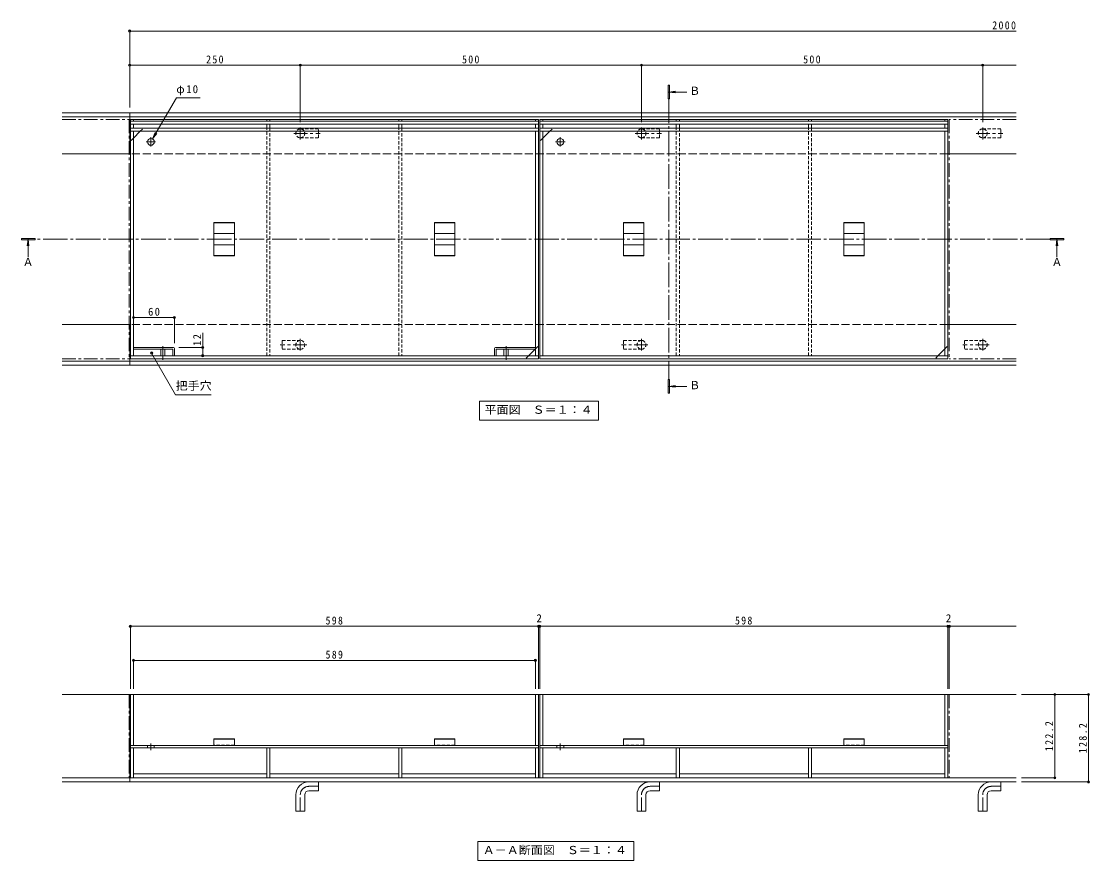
# Model space of a CAD drawing. Units: millimetres, scale not verified. Extents: x -1310 to 1549, y -1090 to 1067.
# Drawn here: x -1310 to 256, y -689 to 541 of the extents above; entities that cross this region are included whole.
import ezdxf
from ezdxf.enums import TextEntityAlignment as Align

# ---------------------------------------------------------------- set-up
doc = ezdxf.new("R2010")
doc.units = ezdxf.units.MM
doc.header["$LTSCALE"] = 4
doc.header["$PDMODE"] = 32
doc.header["$PDSIZE"] = 3.2
for name, pattern in [('CHAIN1', [8, 5, -1, 1, -1]), ('CHAIN2', [12, 9, -1, 1, -1]), ('DASHED1', [1.8, 1.2, -0.6]), ('DASHED3', [4, 3, -1])]:
    doc.linetypes.add(name, pattern=pattern)
for name, color, linetype, lineweight in [('4-0', 4, 'Continuous', 9), ('4-1', 2, 'Continuous', 9), ('4-2', 7, 'Continuous', 9), ('4-4', 7, 'Continuous', 9), ('4-5', 7, 'Continuous', 9), ('4-9', 5, 'Continuous', 5), ('4-A', 4, 'DASHED1', 9)]:
    doc.layers.add(name, color=color, linetype=linetype, lineweight=lineweight)
doc.styles.add('ＭＳ ゴシック', font='')
doc.styles.get('ＭＳ ゴシック').set_extended_font_data('MS Gothic')

msp = doc.modelspace()

# ---------------------------------------------------------------- linework, layer by layer
at = {"layer": '4-0'}
for p, q in [((-360.089, 447.765), (-362.089, 447.765)), ((-360.089, 427.765), (-360.089, 447.765)), ((-361.089, 437.531), (-351.174, 436.226)), ((-1309.78, 221.004), (-1289.78, 221.004)), ((-1300.014, 222.004), (-1301.319, 212.089)), ((-1289.78, 221.004), (-1289.78, 223.004)), ((197.986, 221.004), (217.986, 221.004)), ((207.752, 222.004), (206.447, 212.089)), ((217.986, 221.004), (217.986, 223.004)), ((-360.089, 16.243), (-362.089, 16.243)), ((-360.089, -3.757), (-360.089, 16.243)), ((-361.089, 6.009), (-351.174, 4.703))]:
    msp.add_line(p, q, dxfattribs=at)
at = {"layer": '4-0', "color": 7, "linetype": 'CHAIN2'}
for p, q in [((-361.089, 427.765), (-361.089, 16.243)), ((197.986, 222.004), (-1289.78, 222.004))]:
    msp.add_line(p, q, dxfattribs=at)
at = {"layer": '4-0'}
for points in [[(-362.089, 447.765), (-362.089, 427.765), (-360.089, 427.765)], [(-334.713, 437.531), (-361.089, 437.531), (-351.174, 438.837)], [(-1289.78, 223.004), (-1309.78, 223.004), (-1309.78, 221.004)], [(-1300.014, 195.629), (-1300.014, 222.004), (-1298.708, 212.089)], [(217.986, 223.004), (197.986, 223.004), (197.986, 221.004)], [(207.752, 195.629), (207.752, 222.004), (209.058, 212.089)], [(-362.089, 16.243), (-362.089, -3.757), (-360.089, -3.757)], [(-334.713, 6.009), (-361.089, 6.009), (-351.174, 7.314)]]:
    msp.add_lwpolyline(points, dxfattribs=at)
for points in [[(-362.089, 447.765), (-360.089, 447.765), (-362.089, 427.765), (-360.089, 427.765)], [(-1289.78, 223.004), (-1289.78, 221.004), (-1309.78, 223.004), (-1309.78, 221.004)], [(217.986, 223.004), (217.986, 221.004), (197.986, 223.004), (197.986, 221.004)], [(-362.089, 16.243), (-360.089, 16.243), (-362.089, -3.757), (-360.089, -3.757)]]:
    msp.add_solid(points, dxfattribs=at)
at = {"layer": '4-1'}
for p, q in [((147.986, 407.004), (-1250.014, 407.004)), ((147.986, 401.004), (-1250.014, 401.004)), ((-1151.014, 347.004), (-1151.014, 407.004)), ((-1150.014, 347.004), (-1250.014, 347.004)), ((147.986, 347.004), (47.986, 347.004)), ((-1150.014, 97.004), (-1250.014, 97.004)), ((-1151.014, 37.004), (-1151.014, 97.004)), ((147.986, 97.004), (47.986, 97.004)), ((147.986, 43.004), (-1250.014, 43.004)), ((147.986, 37.004), (-1250.014, 37.004)), ((-1250.014, -445.512), (147.986, -445.512)), ((-1151.014, -445.512), (-1151.014, -573.712)), ((-1250.014, -567.712), (147.986, -567.712)), ((-1250.014, -573.712), (147.986, -573.712))]:
    msp.add_line(p, q, dxfattribs=at)
at = {"layer": '4-1', "linetype": 'DASHED3'}
for p, q in [((47.986, 347.004), (-1150.014, 347.004)), ((47.986, 97.004), (-1150.014, 97.004))]:
    msp.add_line(p, q, dxfattribs=at)
at = {"layer": '4-2', "color": 3, "linetype": 'CHAIN1'}
for p, q in [((-1250.013, 397.504), (-1152.014, 397.504)), ((-1152.014, 397.504), (-1152.014, 46.504)), ((147.986, 397.504), (49.986, 397.504)), ((49.986, 397.504), (49.986, 46.504)), ((-1102.514, 65.105), (-1102.514, 44.494)), ((-599.514, 65.105), (-599.514, 44.494)), ((-1250.013, 46.504), (-1152.014, 46.504)), ((147.986, 46.504), (49.986, 46.504)), ((-1152.014, -445.512), (-1250.014, -445.512)), ((49.986, -445.512), (147.986, -445.512))]:
    msp.add_line(p, q, dxfattribs=at)
at = {"layer": '4-2', "color": 2}
for p, q in [((-552.014, 397.504), (-1150.014, 397.504)), ((47.986, 397.504), (-550.014, 397.504))]:
    msp.add_line(p, q, dxfattribs=at)
at = {"layer": '4-2'}
for p, q in [((-1150.014, 397.504), (-1150.014, 46.504)), ((-552.014, 395.004), (-1150.014, 395.004)), ((-950.014, 397.504), (-945.514, 397.504)), ((-950.014, 395.004), (-950.014, 397.504)), ((-945.514, 395.004), (-945.514, 397.504)), ((-752.013, 395.004), (-752.013, 397.504)), ((-552.014, 46.504), (-552.014, 397.504)), ((-550.014, 397.504), (-550.014, 46.504)), ((47.986, 395.004), (-550.014, 395.004)), ((-350.014, 397.504), (-345.514, 397.504)), ((-350.014, 395.004), (-350.014, 397.504)), ((-345.514, 395.004), (-345.514, 397.504)), ((-152.014, 395.004), (-152.014, 397.504)), ((47.986, 46.504), (47.986, 397.504)), ((-552.014, 390.504), (-1150.014, 390.504)), ((-552.014, 384.504), (-1150.014, 384.504)), ((-552.014, 380.004), (-1150.014, 380.004)), ((-1145.513, 390.504), (-1145.513, 384.504)), ((-1135.513, 380.004), (-1145.513, 370.004)), ((-1145.513, 380.004), (-1145.513, 51.004)), ((-950.014, 384.504), (-950.014, 390.504)), ((-945.514, 384.504), (-945.514, 390.504)), ((-756.514, 384.504), (-756.514, 390.504)), ((-752.013, 384.504), (-752.013, 390.504)), ((-556.514, 390.504), (-556.514, 384.504)), ((-556.514, 51.004), (-556.514, 380.004)), ((47.986, 390.504), (-550.014, 390.504)), ((47.986, 384.504), (-550.014, 384.504)), ((47.986, 380.004), (-550.014, 380.004)), ((-545.514, 390.504), (-545.514, 384.504)), ((-535.514, 380.004), (-545.514, 370.004)), ((-545.514, 380.004), (-545.514, 51.004)), ((-350.014, 384.504), (-350.014, 390.504)), ((-345.514, 384.504), (-345.514, 390.504)), ((-156.514, 384.504), (-156.514, 390.504)), ((-152.014, 384.504), (-152.014, 390.504)), ((43.486, 390.504), (43.486, 384.504)), ((43.486, 51.004), (43.486, 380.004)), ((-552.014, 51.004), (-1150.014, 51.004)), ((-566.514, 51.004), (-556.514, 61.004)), ((47.986, 51.004), (-550.014, 51.004)), ((33.486, 51.004), (43.486, 61.004)), ((-552.014, 46.504), (-1150.014, 46.504)), ((47.986, 46.504), (-550.014, 46.504)), ((-1150.014, -445.512), (-552.014, -445.512)), ((-1150.014, -445.512), (-1150.014, -523.712)), ((-1145.513, -445.512), (-1145.513, -520.512)), ((-556.514, -445.512), (-556.514, -520.512)), ((-552.014, -445.512), (-552.014, -523.712)), ((-550.014, -445.512), (47.986, -445.512)), ((-550.014, -445.512), (-550.014, -523.712)), ((-545.514, -445.512), (-545.514, -520.512)), ((43.486, -445.512), (43.486, -520.512)), ((47.986, -445.512), (47.986, -523.712)), ((-1150.014, -520.512), (-552.014, -520.512)), ((-1150.014, -523.712), (-552.014, -523.712)), ((-550.014, -520.512), (47.986, -520.512)), ((-550.014, -523.712), (47.986, -523.712))]:
    msp.add_line(p, q, dxfattribs=at)
at = {"layer": '4-2', "linetype": 'DASHED1'}
for p, q in [((-1135.513, 380.004), (-1131.013, 384.504)), ((-535.514, 380.004), (-531.013, 384.504)), ((-1145.513, 370.004), (-1150.014, 365.504)), ((-545.514, 370.004), (-550.014, 365.504)), ((-556.514, 61.004), (-552.014, 65.503)), ((43.486, 61.004), (47.986, 65.503)), ((-566.514, 51.004), (-571.014, 46.504)), ((33.486, 51.004), (28.986, 46.504)), ((-1125.014, -520.512), (-1125.014, -523.712)), ((-1115.014, -520.512), (-1115.014, -523.712)), ((-525.014, -520.512), (-525.014, -523.712)), ((-515.014, -520.512), (-515.014, -523.712))]:
    msp.add_line(p, q, dxfattribs=at)
at = {"layer": '4-2', "linetype": 'CHAIN2'}
for p, q in [((-1113.014, 364.504), (-1127.014, 364.504)), ((-1120.014, 371.504), (-1120.014, 357.504)), ((-513.014, 364.504), (-527.014, 364.504)), ((-520.014, 371.504), (-520.014, 357.504))]:
    msp.add_line(p, q, dxfattribs=at)
at = {"layer": '4-2', "color": 3}
for p, q in [((-1027.514, 246.459), (-997.514, 246.459)), ((-1027.514, 246.459), (-1027.514, 197.549)), ((-1027.514, 245.959), (-997.514, 245.959)), ((-997.514, 197.549), (-997.514, 246.459)), ((-674.514, 246.459), (-704.514, 246.459)), ((-704.514, 197.549), (-704.514, 246.459)), ((-674.514, 245.959), (-704.514, 245.959)), ((-674.514, 246.459), (-674.514, 197.549)), ((-427.514, 246.459), (-397.514, 246.459)), ((-427.514, 246.459), (-427.514, 197.549)), ((-427.514, 245.959), (-397.514, 245.959)), ((-397.514, 197.549), (-397.514, 246.459)), ((-74.514, 246.459), (-104.514, 246.459)), ((-104.514, 197.549), (-104.514, 246.459)), ((-74.514, 245.959), (-104.514, 245.959)), ((-74.514, 246.459), (-74.514, 197.549)), ((-1027.514, 230.37), (-997.514, 230.37)), ((-674.514, 230.37), (-704.514, 230.37)), ((-427.514, 230.37), (-397.514, 230.37)), ((-74.514, 230.37), (-104.514, 230.37)), ((-1027.514, 213.638), (-997.514, 213.638)), ((-674.514, 213.638), (-704.514, 213.638)), ((-427.514, 213.638), (-397.514, 213.638)), ((-74.514, 213.638), (-104.514, 213.638)), ((-1027.514, 198.049), (-997.514, 198.049)), ((-1027.514, 197.549), (-997.514, 197.549)), ((-674.514, 198.049), (-704.514, 198.049)), ((-674.514, 197.549), (-704.514, 197.549)), ((-427.514, 198.049), (-397.514, 198.049)), ((-427.514, 197.549), (-397.514, 197.549)), ((-74.514, 198.049), (-104.514, 198.049)), ((-74.514, 197.549), (-104.514, 197.549)), ((-1105.514, 60.704), (-1105.514, 51.004)), ((-1099.514, 60.704), (-1099.514, 51.004)), ((-602.514, 60.704), (-602.514, 51.004)), ((-596.514, 60.704), (-596.514, 51.004)), ((-1027.514, -510.512), (-997.514, -510.512)), ((-1027.514, -510.512), (-1027.514, -520.512)), ((-1027.514, -511.205), (-997.514, -511.205)), ((-997.514, -520.512), (-997.514, -510.512)), ((-704.514, -510.512), (-674.514, -510.512)), ((-704.514, -510.512), (-704.514, -520.512)), ((-704.514, -511.205), (-674.514, -511.205)), ((-674.514, -520.512), (-674.514, -510.512)), ((-427.514, -510.512), (-397.514, -510.512)), ((-427.514, -510.512), (-427.514, -520.512)), ((-427.514, -511.205), (-397.514, -511.205)), ((-397.514, -520.512), (-397.514, -510.512)), ((-104.514, -510.512), (-74.514, -510.512)), ((-104.514, -510.512), (-104.514, -520.512)), ((-104.514, -511.205), (-74.514, -511.205)), ((-74.514, -520.512), (-74.514, -510.512)), ((-997.514, -520.512), (-1027.514, -520.512)), ((-674.514, -520.512), (-704.514, -520.512)), ((-397.514, -520.512), (-427.514, -520.512)), ((-74.514, -520.512), (-104.514, -520.512))]:
    msp.add_line(p, q, dxfattribs=at)
at = {"layer": '4-2', "color": 4}
for p, q in [((-1087.047, 63.004), (-1145.513, 63.004)), ((-614.98, 63.004), (-556.514, 63.004)), ((-1088.48, 60.704), (-1145.513, 60.704)), ((-1087.814, 60.037), (-1087.814, 51.004)), ((-1085.514, 61.47), (-1085.514, 51.004)), ((-616.514, 61.47), (-616.514, 51.004)), ((-614.214, 60.037), (-614.214, 51.004)), ((-613.547, 60.704), (-556.514, 60.704))]:
    msp.add_line(p, q, dxfattribs=at)
at = {"layer": '4-2', "linetype": 'CHAIN1'}
for p, q in [((-1120.014, -517.236), (-1120.014, -526.989)), ((-520.014, -517.236), (-520.014, -526.989))]:
    msp.add_line(p, q, dxfattribs=at)
at = {"layer": '4-2', "color": 3, "linetype": 'DASHED1'}
for p, q in [((-997.514, -519.712), (-1027.514, -519.712)), ((-674.514, -519.712), (-704.514, -519.712)), ((-397.514, -519.712), (-427.514, -519.712)), ((-74.514, -519.712), (-104.514, -519.712))]:
    msp.add_line(p, q, dxfattribs=at)
at = {"layer": '4-2'}
for points in [[(-1150.014, 397.504), (-1145.513, 397.504), (-1145.513, 395.004)], [(-756.514, 395.004), (-756.514, 397.504), (-752.013, 397.504)], [(-552.014, 397.504), (-556.514, 397.504), (-556.514, 395.004)], [(-550.014, 397.504), (-545.514, 397.504), (-545.514, 395.004)], [(-156.514, 395.004), (-156.514, 397.504), (-152.014, 397.504)], [(47.986, 397.504), (43.486, 397.504), (43.486, 395.004)]]:
    msp.add_lwpolyline(points, dxfattribs=at)
at = {"layer": '4-2', "color": 3, "linetype": 'CHAIN1'}
for points in [[(-1152.014, -445.512), (-1152.014, -567.712), (-1250.014, -567.712)], [(49.986, -445.512), (49.986, -567.712), (147.986, -567.712)]]:
    msp.add_lwpolyline(points, dxfattribs=at)
at = {"layer": '4-2'}
for centre in [(-1120.014, 364.504), (-520.014, 364.504)]:
    msp.add_circle(centre, 5, dxfattribs=at)
at = {"layer": '4-2', "color": 4}
for centre, radius, start, end in [((-1087.047, 61.47), 1.533, 0, 90), ((-614.98, 61.47), 1.533, 90, 180), ((-1088.48, 60.037), 0.667, 0, 90), ((-613.547, 60.037), 0.667, 90, 180)]:
    msp.add_arc(centre, radius, start, end, dxfattribs=at)
at = {"layer": '4-4'}
for p, q in [((-1151.014, 528.204), (-1151.014, 415.004)), ((-1151.014, 527.004), (147.986, 527.004)), ((-1151.014, 477.004), (-901.014, 477.004)), ((-901.014, 478.204), (-901.014, 393.55)), ((-901.014, 477.004), (-401.013, 477.004)), ((-401.013, 478.204), (-401.013, 393.55)), ((-401.013, 477.004), (98.986, 477.004)), ((98.986, 478.204), (98.986, 393.55)), ((98.986, 477.004), (147.986, 477.004)), ((-1145.513, 107.148), (-1085.513, 107.148)), ((-1085.513, 108.348), (-1085.513, 69.47)), ((-1043.986, 63.004), (-1043.986, 84.69)), ((-1042.786, 63.004), (-1079.047, 63.004)), ((-1043.986, 51.004), (-1043.986, 63.004)), ((-1150.014, -344.312), (-1150.014, -437.512)), ((-552.014, -344.312), (-552.014, -437.512)), ((-550.014, -344.312), (-550.014, -437.512)), ((47.986, -344.312), (47.986, -437.512)), ((49.986, -344.312), (49.986, -437.512)), ((-1150.014, -345.512), (-552.014, -345.512)), ((-552.014, -345.512), (-550.014, -345.512)), ((-550.014, -345.512), (47.986, -345.512)), ((47.986, -345.512), (49.986, -345.512)), ((49.986, -345.512), (147.986, -345.512)), ((-1145.513, -394.312), (-1145.513, -437.512)), ((-1145.513, -395.512), (-556.514, -395.512)), ((-556.514, -394.312), (-556.514, -437.512)), ((255.317, -445.512), (155.986, -445.512)), ((204.748, -445.512), (204.748, -567.712)), ((254.117, -445.512), (254.117, -573.712)), ((205.948, -567.712), (155.986, -567.712)), ((255.317, -573.712), (155.986, -573.712))]:
    msp.add_line(p, q, dxfattribs=at)
for p in [(-1151.014, 527.004), (-1151.014, 477.004), (-901.014, 477.004), (-401.013, 477.004), (98.986, 477.004), (-1145.513, 107.148), (-1085.513, 107.148), (-1043.986, 63.004), (-1043.986, 51.004), (-1150.014, -345.512), (-552.014, -345.512), (-550.014, -345.512), (47.986, -345.512), (49.986, -345.512), (-1145.513, -395.512), (-556.514, -395.512), (204.748, -445.512), (254.117, -445.512), (204.748, -567.712), (254.117, -573.712)]:
    msp.add_point(p, dxfattribs=at)
at = {"layer": '4-5'}
for p, q in [((-1082.68, 429.167), (-1047.68, 429.167)), ((-1117.514, 368.834), (-1111.426, 376.768)), ((-638.214, -15.633), (-463.814, -15.633)), ((-638.214, -15.633), (-638.214, -43.633)), ((-463.814, -15.633), (-463.814, -43.633)), ((-638.214, -43.633), (-463.814, -43.633)), ((-640.826, -661.145), (-412.426, -661.145)), ((-640.826, -661.145), (-640.826, -689.145)), ((-412.426, -661.145), (-412.426, -689.145)), ((-640.826, -689.145), (-412.426, -689.145))]:
    msp.add_line(p, q, dxfattribs=at)
for points in [[(-1082.68, 429.167), (-1117.514, 368.834), (-1113.687, 378.073)], [(-1031.701, -6.088), (-1083.701, -6.088), (-1118.93, 54.93)]]:
    msp.add_lwpolyline(points, dxfattribs=at)
msp.add_point((-1118.93, 54.93), dxfattribs=at)
at = {"layer": '4-9', "linetype": 'DASHED1'}
for p, q in [((-950.014, 51.004), (-950.014, 384.504)), ((-945.514, 384.504), (-945.514, 51.004)), ((-756.514, 51.004), (-756.514, 384.504)), ((-752.013, 384.504), (-752.013, 51.004)), ((-350.014, 51.004), (-350.014, 384.504)), ((-345.514, 384.504), (-345.514, 51.004)), ((-156.514, 51.004), (-156.514, 384.504)), ((-152.014, 384.504), (-152.014, 51.004))]:
    msp.add_line(p, q, dxfattribs=at)
at = {"layer": '4-9'}
for p, q in [((-1150.014, -523.712), (-552.014, -523.712)), ((-1150.014, -523.712), (-1150.014, -567.712)), ((-1145.513, -523.712), (-1145.513, -567.712)), ((-950.014, -523.712), (-950.014, -567.712)), ((-945.514, -523.712), (-945.514, -567.712)), ((-756.514, -523.712), (-756.514, -567.712)), ((-752.013, -523.712), (-752.013, -567.712)), ((-556.514, -567.712), (-556.514, -523.712)), ((-552.014, -567.712), (-552.014, -523.712)), ((-550.014, -523.712), (47.986, -523.712)), ((-550.014, -523.712), (-550.014, -567.712)), ((-545.514, -523.712), (-545.514, -567.712)), ((-350.014, -523.712), (-350.014, -567.712)), ((-345.514, -523.712), (-345.514, -567.712)), ((-156.514, -523.712), (-156.514, -567.712)), ((-152.014, -523.712), (-152.014, -567.712)), ((43.486, -567.712), (43.486, -523.712)), ((47.986, -567.712), (47.986, -523.712)), ((-1145.513, -561.712), (-950.014, -561.712)), ((-945.514, -561.712), (-756.514, -561.712)), ((-752.013, -561.712), (-556.514, -561.712)), ((-545.514, -561.712), (-350.014, -561.712)), ((-345.514, -561.712), (-156.514, -561.712)), ((-152.014, -561.712), (43.486, -561.712)), ((-1145.513, -567.712), (-1150.014, -567.712)), ((-945.514, -567.712), (-950.014, -567.712)), ((-752.013, -567.712), (-756.514, -567.712)), ((-552.014, -567.712), (-556.514, -567.712)), ((-545.514, -567.712), (-550.014, -567.712)), ((-345.514, -567.712), (-350.014, -567.712)), ((-152.014, -567.712), (-156.514, -567.712)), ((47.986, -567.712), (43.486, -567.712))]:
    msp.add_line(p, q, dxfattribs=at)
at = {"layer": '4-A', "linetype": 'CHAIN1'}
for p, q in [((-910.475, 377.004), (-871.685, 377.004)), ((-901.014, 368.072), (-901.014, 385.55)), ((-410.475, 377.004), (-371.685, 377.004)), ((-401.013, 368.072), (-401.013, 385.55)), ((89.525, 377.004), (128.315, 377.004)), ((98.986, 368.072), (98.986, 385.55)), ((-891.552, 67.004), (-930.342, 67.004)), ((-901.014, 75.936), (-901.014, 58.458)), ((-391.552, 67.004), (-430.342, 67.004)), ((-401.013, 75.937), (-401.013, 58.458)), ((108.448, 67.004), (69.658, 67.004)), ((98.986, 75.936), (98.986, 58.458)), ((-901.014, -616.712), (-901.014, -592.712)), ((-888.514, -580.212), (-874.514, -580.212)), ((-401.013, -616.712), (-401.013, -592.712)), ((-388.514, -580.212), (-374.513, -580.212)), ((98.986, -616.712), (98.986, -592.712)), ((111.486, -580.212), (125.486, -580.212))]:
    msp.add_line(p, q, dxfattribs=at)
at = {"layer": '4-A'}
for p, q in [((-901.014, 383.504), (-874.513, 383.504)), ((-874.513, 370.504), (-874.513, 383.504)), ((-401.013, 383.504), (-374.513, 383.504)), ((-374.513, 370.504), (-374.513, 383.504)), ((98.986, 383.504), (125.487, 383.504)), ((125.487, 370.504), (125.487, 383.504)), ((-901.014, 370.504), (-874.513, 370.504)), ((-401.013, 370.504), (-374.513, 370.504)), ((98.986, 370.504), (125.487, 370.504)), ((-927.514, 73.504), (-927.514, 60.504)), ((-901.014, 73.504), (-927.514, 73.504)), ((-427.514, 73.504), (-427.514, 60.504)), ((-401.013, 73.504), (-427.514, 73.504)), ((72.486, 73.504), (72.486, 60.504)), ((98.986, 73.504), (72.486, 73.504)), ((-901.014, 60.504), (-927.514, 60.504)), ((-401.013, 60.504), (-427.514, 60.504)), ((98.986, 60.504), (72.486, 60.504))]:
    msp.add_line(p, q, dxfattribs=at)
at = {"layer": '4-A', "linetype": 'Continuous'}
for p, q in [((-888.514, -573.712), (-874.514, -573.712)), ((-874.514, -586.712), (-874.514, -573.712)), ((-388.514, -573.712), (-374.513, -573.712)), ((-374.513, -586.712), (-374.513, -573.712)), ((111.486, -573.712), (125.486, -573.712)), ((125.486, -586.712), (125.486, -573.712)), ((-907.514, -616.712), (-907.514, -592.712)), ((-894.514, -616.712), (-894.514, -592.712)), ((-888.514, -586.712), (-874.514, -586.712)), ((-407.514, -616.712), (-407.514, -592.712)), ((-394.513, -616.712), (-394.513, -592.712)), ((-388.514, -586.712), (-374.513, -586.712)), ((92.486, -616.712), (92.486, -592.712)), ((105.486, -616.712), (105.486, -592.712)), ((111.486, -586.712), (125.486, -586.712)), ((-907.514, -616.712), (-894.514, -616.712)), ((-407.514, -616.712), (-394.513, -616.712)), ((92.486, -616.712), (105.486, -616.712))]:
    msp.add_line(p, q, dxfattribs=at)
at = {"layer": '4-A'}
for centre, start, end in [((-901.014, 377.004), 90, 270), ((-901.014, 377.004), 270, 90), ((-401.013, 377.004), 90, 270), ((-401.013, 377.004), 270, 90), ((98.986, 377.004), 90, 270), ((98.986, 377.004), 270, 90), ((-901.014, 67.004), 90, 270), ((-901.014, 67.004), 270, 90), ((-401.013, 67.004), 90, 270), ((-401.013, 67.004), 270, 90), ((98.986, 67.004), 90, 270), ((98.986, 67.004), 270, 90)]:
    msp.add_arc(centre, 6.5, start, end, dxfattribs=at)
at = {"layer": '4-A', "linetype": 'Continuous'}
for centre, radius in [((-888.514, -592.712), 19), ((-388.514, -592.712), 19), ((111.486, -592.712), 19), ((-888.514, -592.712), 6), ((-388.514, -592.712), 6), ((111.486, -592.712), 6)]:
    msp.add_arc(centre, radius, 90, 180, dxfattribs=at)
at = {"layer": '4-A', "linetype": 'CHAIN1'}
for centre in [(-888.514, -592.712), (-388.514, -592.712), (111.486, -592.712)]:
    msp.add_arc(centre, 12.5, 90, 180, dxfattribs=at)

# ---------------------------------------------------------------- texts
at = {"layer": '4-0', "color": 2, "style": 'ＭＳ ゴシック'}
for s, p in [('Ｂ', (-331.018, 429.941)), ('Ａ', (-1307.935, 178.904)), ('Ａ', (199.831, 178.904)), ('Ｂ', (-331.018, -1.582))]:
    msp.add_text(s, height=11.73, dxfattribs=at).set_placement(p, align=Align.BOTTOM_LEFT)
at = {"layer": '4-4', "color": 2, "style": 'ＭＳ ゴシック'}
for p in [(-555.014, -343.112), (44.986, -343.112)]:
    msp.add_text('2', height=11.73, dxfattribs=at).set_placement(p, align=Align.BOTTOM_LEFT)
at = {"layer": '4-4', "color": 2, "char_height": 11.73, "attachment_point": 7, "style": 'ＭＳ ゴシック'}
for s, insert in [('\\T1.28;\\W0.9;2000', (112.986, 529.404)), ('\\T1.27;\\W0.9;250', (-1039.014, 479.404)), ('\\T1.27;\\W0.9;500', (-664.014, 479.404)), ('\\T1.27;\\W0.9;500', (-164.014, 479.404)), ('\\T1.27;\\W0.95;60', (-1124.013, 109.548)), ('\\T1.27;\\W0.9;598', (-864.014, -343.112)), ('\\T1.27;\\W0.9;598', (-264.014, -343.112)), ('\\T1.27;\\W0.9;589', (-864.014, -393.112))]:
    msp.add_mtext(s, dxfattribs=dict(at, insert=insert))
at = {"layer": '4-4', "color": 2, "char_height": 11.73, "attachment_point": 7, "rotation": 90, "style": 'ＭＳ ゴシック'}
for s, insert in [('\\T1.27;\\W0.95;12', (-1046.386, 65.564)), ('\\T1.28;\\W0.9;122.2', (202.348, -528.612)), ('\\T1.28;\\W0.9;128.2', (251.717, -531.612))]:
    msp.add_mtext(s, dxfattribs=dict(at, insert=insert))
at = {"layer": '4-5', "color": 2, "style": 'ＭＳ ゴシック', "width": 1.1}
for s, p in [('把手穴', (-1083.701, -2.488)), ('平面図\u3000Ｓ＝１：４', (-631.014, -37.633)), ('Ａ－Ａ断面図\u3000Ｓ＝１：４', (-633.626, -683.145))]:
    msp.add_text(s, height=11.73, dxfattribs=at).set_placement(p, align=Align.BOTTOM_LEFT)
at = {"layer": '4-5', "color": 2, "insert": (-1082.68, 432.767), "char_height": 11.73, "attachment_point": 7, "style": 'ＭＳ ゴシック'}
msp.add_mtext('\\T1.19;φ10', dxfattribs=at)

doc.saveas('drawing.dxf')
